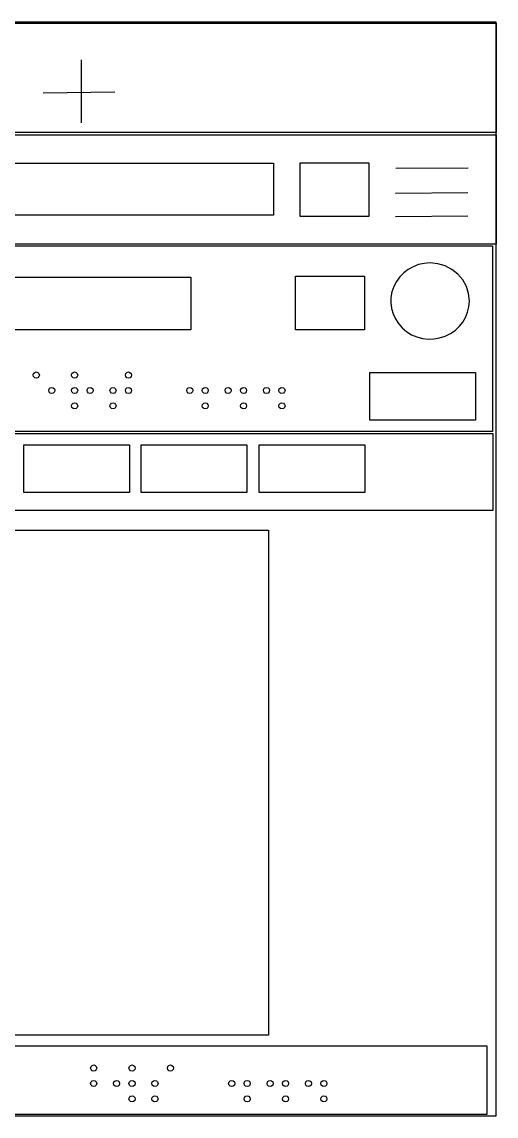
# Model space of a CAD drawing. Extents: x 16 to 241, y 14 to 239.
# Drawn here: x 143.3 to 240.7, y 14.1 to 239.1 of the extents above; entities that cross this region are included whole.
import ezdxf

# ---------------------------------------------------------------- set-up
doc = ezdxf.new("R2010")
doc.units = 0

msp = doc.modelspace()

# ---------------------------------------------------------------- linework, layer by layer
at = {"layer": 'Layer 1'}
for p, q in [((15.622904, 239.051199), (240.622904, 239.051199)), ((15.938021, 238.796502), (240.662131, 238.796502)), ((240.622904, 239.051199), (240.622904, 14.051199)), ((240.662131, 238.796502), (240.662131, 216.316411)), ((155.47815, 218.291739), (155.47815, 231.268656)), ((147.64303, 224.452398), (162.33388, 224.697246)), ((240.662131, 216.316411), (15.938021, 216.316411)), ((16.315874, 215.803894), (240.651204, 215.803894)), ((240.651204, 215.803894), (240.651204, 193.32303)), ((62.133102, 210.011616), (194.909742, 210.011616)), ((194.909742, 210.011616), (194.909742, 199.301016)), ((200.39163, 210.077591), (214.522338, 210.077591)), ((200.39163, 199.063286), (200.39163, 210.077591)), ((214.522338, 210.077591), (214.522338, 199.063286)), ((220.05244, 208.985337), (234.94191, 209.071907)), ((219.99188, 203.855555), (234.88135, 203.942125)), ((194.909742, 199.301016), (62.133102, 199.301016)), ((214.522338, 199.063286), (200.39163, 199.063286)), ((219.98212, 199.053988), (234.87159, 199.140558)), ((240.651204, 193.32303), (16.315874, 193.32303)), ((16.42671, 193.01104), (239.9286, 193.01104)), ((239.9286, 193.01104), (239.9286, 154.858692)), ((224.729559, 189.129808), (223.631707, 188.715917)), ((225.889707, 189.385783), (224.729559, 189.129808)), ((227.09607, 189.473423), (225.889707, 189.385783)), ((228.677937, 189.321662), (227.09607, 189.473423)), ((227.09607, 189.473423), (227.09607, 189.473423)), ((230.184592, 188.877716), (228.677937, 189.321662)), ((199.47838, 186.757164), (213.609088, 186.757164)), ((199.47838, 175.742859), (199.47838, 186.757164)), ((213.609088, 186.757164), (213.609088, 175.742859)), ((221.687213, 187.456065), (220.872735, 186.630942)), ((222.612231, 188.15453), (221.687213, 187.456065)), ((223.631707, 188.715917), (222.612231, 188.15453)), ((231.573697, 188.158589), (230.184592, 188.877716)), ((232.802914, 187.181285), (231.573697, 188.158589)), ((233.810795, 185.989359), (232.802914, 187.181285)), ((79.59346, 186.590942), (177.980431, 186.590942)), ((177.980431, 186.590942), (177.980431, 175.746515)), ((219.639718, 184.642397), (219.261566, 183.528138)), ((220.184876, 185.68958), (219.639718, 184.642397)), ((220.872735, 186.630942), (220.184876, 185.68958)), ((234.552422, 184.642397), (233.810795, 185.989359)), ((235.010258, 183.181452), (234.552422, 184.642397)), ((219.061486, 182.390861), (219.035704, 181.24896)), ((219.261566, 183.528138), (219.061486, 182.390861)), ((235.166767, 181.647575), (235.010258, 183.181452)), ((219.035704, 181.24896), (219.180449, 180.120828)), ((219.180449, 180.120828), (219.491947, 179.024859)), ((234.812401, 179.352859), (235.076384, 180.477811)), ((235.076384, 180.477811), (235.166767, 181.647575)), ((219.491947, 179.024859), (219.966424, 177.979446)), ((219.966424, 177.979446), (220.600108, 177.002984)), ((233.806609, 177.299767), (234.385561, 178.288314)), ((234.385561, 178.288314), (234.812401, 179.352859)), ((177.980431, 175.746515), (79.59346, 175.746515)), ((213.609088, 175.742859), (199.47838, 175.742859)), ((220.600108, 177.002984), (221.389226, 176.113865)), ((221.389226, 176.113865), (222.306163, 175.348688)), ((231.264538, 174.946053), (232.235353, 175.613043)), ((232.235353, 175.613043), (233.086292, 176.402812)), ((233.086292, 176.402812), (233.806609, 177.299767)), ((222.306163, 175.348688), (223.313176, 174.734229)), ((223.313176, 174.734229), (224.391297, 174.274146)), ((224.391297, 174.274146), (225.521555, 173.972098)), ((225.521555, 173.972098), (226.684983, 173.831745)), ((226.684983, 173.831745), (227.862611, 173.856744)), ((227.862611, 173.856744), (229.03547, 174.050754)), ((229.03547, 174.050754), (230.184592, 174.417434)), ((230.184592, 174.417434), (231.264538, 174.946053)), ((145.57451, 166.435559), (145.65661, 166.753059)), ((145.57451, 166.435559), (145.65661, 166.753059)), ((145.65661, 166.753059), (145.892, 166.982973)), ((145.65661, 166.753059), (145.892, 166.982973)), ((145.892, 166.982973), (146.20403, 167.065083)), ((145.892, 166.982973), (146.20403, 167.065083)), ((146.20403, 167.065083), (146.51058, 166.982973)), ((146.20403, 167.065083), (146.20403, 167.065083)), ((146.20403, 167.065083), (146.51058, 166.982973)), ((146.20403, 167.065083), (146.20403, 167.065083)), ((146.51058, 166.982973), (146.74597, 166.753059)), ((146.51058, 166.982973), (146.74597, 166.753059)), ((146.74597, 166.753059), (146.83357, 166.435559)), ((146.74597, 166.753059), (146.83357, 166.435559)), ((153.45726, 166.435559), (153.53936, 166.753059)), ((153.45726, 166.435559), (153.53936, 166.753059)), ((153.53936, 166.753059), (153.77475, 166.982973)), ((153.53936, 166.753059), (153.77475, 166.982973)), ((153.77475, 166.982973), (154.08678, 167.065083)), ((153.77475, 166.982973), (154.08678, 167.065083)), ((154.08678, 167.065083), (154.39333, 166.982973)), ((154.08678, 167.065083), (154.08678, 167.065083)), ((154.08678, 167.065083), (154.39333, 166.982973)), ((154.08678, 167.065083), (154.08678, 167.065083)), ((154.39333, 166.982973), (154.62872, 166.753059)), ((154.39333, 166.982973), (154.62872, 166.753059)), ((154.62872, 166.753059), (154.71632, 166.435559)), ((154.62872, 166.753059), (154.71632, 166.435559)), ((164.51502, 166.435559), (164.59712, 166.753059)), ((164.51502, 166.435559), (164.59712, 166.753059)), ((164.59712, 166.753059), (164.8325, 166.982973)), ((164.59712, 166.753059), (164.8325, 166.982973)), ((164.8325, 166.982973), (165.14453, 167.065083)), ((164.8325, 166.982973), (165.14453, 167.065083)), ((165.14453, 167.065083), (165.45108, 166.982973)), ((165.14453, 167.065083), (165.14453, 167.065083)), ((165.14453, 167.065083), (165.45108, 166.982973)), ((165.14453, 167.065083), (165.14453, 167.065083)), ((165.45108, 166.982973), (165.68647, 166.753059)), ((165.45108, 166.982973), (165.68647, 166.753059)), ((165.68647, 166.753059), (165.77407, 166.435559)), ((165.68647, 166.753059), (165.77407, 166.435559)), ((214.71988, 166.966545), (236.428338, 166.966545)), ((214.71988, 157.159296), (214.71988, 166.966545)), ((236.428338, 166.966545), (236.428338, 157.159296)), ((145.65661, 166.123533), (145.57451, 166.435559)), ((145.65661, 166.123533), (145.57451, 166.435559)), ((145.892, 165.888145), (145.65661, 166.123533)), ((145.892, 165.888145), (145.65661, 166.123533)), ((146.20403, 165.806035), (145.892, 165.888145)), ((146.20403, 165.806035), (145.892, 165.888145)), ((146.51605, 165.888145), (146.20403, 165.806035)), ((146.51605, 165.888145), (146.20403, 165.806035)), ((146.74597, 166.123533), (146.51605, 165.888145)), ((146.74597, 166.123533), (146.51605, 165.888145)), ((146.83357, 166.435559), (146.74597, 166.123533)), ((146.83357, 166.435559), (146.74597, 166.123533)), ((153.53936, 166.123533), (153.45726, 166.435559)), ((153.53936, 166.123533), (153.45726, 166.435559)), ((153.77475, 165.888145), (153.53936, 166.123533)), ((153.77475, 165.888145), (153.53936, 166.123533)), ((154.08678, 165.806035), (153.77475, 165.888145)), ((154.08678, 165.806035), (153.77475, 165.888145)), ((154.3988, 165.888145), (154.08678, 165.806035)), ((154.3988, 165.888145), (154.08678, 165.806035)), ((154.62872, 166.123533), (154.3988, 165.888145)), ((154.62872, 166.123533), (154.3988, 165.888145)), ((154.71632, 166.435559), (154.62872, 166.123533)), ((154.71632, 166.435559), (154.62872, 166.123533)), ((164.59712, 166.123533), (164.51502, 166.435559)), ((164.59712, 166.123533), (164.51502, 166.435559)), ((164.8325, 165.888145), (164.59712, 166.123533)), ((164.8325, 165.888145), (164.59712, 166.123533)), ((165.14453, 165.806035), (164.8325, 165.888145)), ((165.14453, 165.806035), (164.8325, 165.888145)), ((165.45656, 165.888145), (165.14453, 165.806035)), ((165.45656, 165.888145), (165.14453, 165.806035)), ((165.68647, 166.123533), (165.45656, 165.888145)), ((165.68647, 166.123533), (165.45656, 165.888145)), ((165.77407, 166.435559), (165.68647, 166.123533)), ((165.77407, 166.435559), (165.68647, 166.123533)), ((148.74951, 163.260559), (148.83161, 163.578059)), ((148.74951, 163.260559), (148.83161, 163.578059)), ((148.83161, 162.948533), (148.74951, 163.260559)), ((148.83161, 162.948533), (148.74951, 163.260559)), ((148.83161, 163.578059), (149.067, 163.807973)), ((148.83161, 163.578059), (149.067, 163.807973)), ((149.067, 162.713146), (148.83161, 162.948533)), ((149.067, 162.713146), (148.83161, 162.948533)), ((149.067, 163.807973), (149.37903, 163.890083)), ((149.067, 163.807973), (149.37903, 163.890083)), ((149.37903, 162.631036), (149.067, 162.713146)), ((149.37903, 162.631036), (149.067, 162.713146)), ((149.37903, 163.890083), (149.68558, 163.807973)), ((149.37903, 163.890083), (149.37903, 163.890083)), ((149.37903, 163.890083), (149.68558, 163.807973)), ((149.37903, 163.890083), (149.37903, 163.890083)), ((149.69105, 162.713146), (149.37903, 162.631036)), ((149.69105, 162.713146), (149.37903, 162.631036)), ((149.68558, 163.807973), (149.92097, 163.578059)), ((149.68558, 163.807973), (149.92097, 163.578059)), ((149.92097, 162.948533), (149.69105, 162.713146)), ((149.92097, 162.948533), (149.69105, 162.713146)), ((149.92097, 163.578059), (150.00857, 163.260559)), ((149.92097, 163.578059), (150.00857, 163.260559)), ((150.00857, 163.260559), (149.92097, 162.948533)), ((150.00857, 163.260559), (149.92097, 162.948533)), ((153.45726, 163.260559), (153.53936, 163.578059)), ((153.45726, 163.260559), (153.53936, 163.578059)), ((153.53936, 162.948533), (153.45726, 163.260559)), ((153.53936, 162.948533), (153.45726, 163.260559)), ((153.53936, 163.578059), (153.77475, 163.807973)), ((153.53936, 163.578059), (153.77475, 163.807973)), ((153.77475, 162.713146), (153.53936, 162.948533)), ((153.77475, 162.713146), (153.53936, 162.948533)), ((153.77475, 163.807973), (154.08678, 163.890083)), ((153.77475, 163.807973), (154.08678, 163.890083)), ((154.08678, 162.631036), (153.77475, 162.713146)), ((154.08678, 162.631036), (153.77475, 162.713146)), ((154.08678, 163.890083), (154.39333, 163.807973)), ((154.08678, 163.890083), (154.08678, 163.890083)), ((154.08678, 163.890083), (154.39333, 163.807973)), ((154.08678, 163.890083), (154.08678, 163.890083)), ((154.3988, 162.713146), (154.08678, 162.631036)), ((154.3988, 162.713146), (154.08678, 162.631036)), ((154.39333, 163.807973), (154.62872, 163.578059)), ((154.39333, 163.807973), (154.62872, 163.578059)), ((154.62872, 162.948533), (154.3988, 162.713146)), ((154.62872, 162.948533), (154.3988, 162.713146)), ((154.62872, 163.578059), (154.71632, 163.260559)), ((154.62872, 163.578059), (154.71632, 163.260559)), ((154.71632, 163.260559), (154.62872, 162.948533)), ((154.71632, 163.260559), (154.62872, 162.948533)), ((156.63226, 163.260559), (156.71436, 163.578059)), ((156.63226, 163.260559), (156.71436, 163.578059)), ((156.71436, 162.948533), (156.63226, 163.260559)), ((156.71436, 162.948533), (156.63226, 163.260559)), ((156.71436, 163.578059), (156.94975, 163.807973)), ((156.71436, 163.578059), (156.94975, 163.807973)), ((156.94975, 162.713146), (156.71436, 162.948533)), ((156.94975, 162.713146), (156.71436, 162.948533)), ((156.94975, 163.807973), (157.26178, 163.890083)), ((156.94975, 163.807973), (157.26178, 163.890083)), ((157.26178, 162.631036), (156.94975, 162.713146)), ((157.26178, 162.631036), (156.94975, 162.713146)), ((157.26178, 163.890083), (157.56833, 163.807973)), ((157.26178, 163.890083), (157.26178, 163.890083)), ((157.26178, 163.890083), (157.56833, 163.807973)), ((157.26178, 163.890083), (157.26178, 163.890083)), ((157.5738, 162.713146), (157.26178, 162.631036)), ((157.5738, 162.713146), (157.26178, 162.631036)), ((157.56833, 163.807973), (157.80372, 163.578059)), ((157.56833, 163.807973), (157.80372, 163.578059)), ((157.80372, 162.948533), (157.5738, 162.713146)), ((157.80372, 162.948533), (157.5738, 162.713146)), ((157.80372, 163.578059), (157.89132, 163.260559)), ((157.80372, 163.578059), (157.89132, 163.260559)), ((157.89132, 163.260559), (157.80372, 162.948533)), ((157.89132, 163.260559), (157.80372, 162.948533)), ((161.34002, 163.260559), (161.42212, 163.578059)), ((161.34002, 163.260559), (161.42212, 163.578059)), ((161.42212, 162.948533), (161.34002, 163.260559)), ((161.42212, 162.948533), (161.34002, 163.260559)), ((161.42212, 163.578059), (161.6575, 163.807973)), ((161.42212, 163.578059), (161.6575, 163.807973)), ((161.6575, 162.713146), (161.42212, 162.948533)), ((161.6575, 162.713146), (161.42212, 162.948533)), ((161.6575, 163.807973), (161.96953, 163.890083)), ((161.6575, 163.807973), (161.96953, 163.890083)), ((161.96953, 162.631036), (161.6575, 162.713146)), ((161.96953, 162.631036), (161.6575, 162.713146)), ((161.96953, 163.890083), (162.27608, 163.807973)), ((161.96953, 163.890083), (161.96953, 163.890083)), ((161.96953, 163.890083), (162.27608, 163.807973)), ((161.96953, 163.890083), (161.96953, 163.890083)), ((162.28156, 162.713146), (161.96953, 162.631036)), ((162.28156, 162.713146), (161.96953, 162.631036)), ((162.27608, 163.807973), (162.51147, 163.578059)), ((162.27608, 163.807973), (162.51147, 163.578059)), ((162.51147, 162.948533), (162.28156, 162.713146)), ((162.51147, 162.948533), (162.28156, 162.713146)), ((162.51147, 163.578059), (162.59907, 163.260559)), ((162.51147, 163.578059), (162.59907, 163.260559)), ((162.59907, 163.260559), (162.51147, 162.948533)), ((162.59907, 163.260559), (162.51147, 162.948533)), ((164.51502, 163.260559), (164.59712, 163.578059)), ((164.51502, 163.260559), (164.59712, 163.578059)), ((164.59712, 162.948533), (164.51502, 163.260559)), ((164.59712, 162.948533), (164.51502, 163.260559)), ((164.59712, 163.578059), (164.8325, 163.807973)), ((164.59712, 163.578059), (164.8325, 163.807973)), ((164.8325, 162.713146), (164.59712, 162.948533)), ((164.8325, 162.713146), (164.59712, 162.948533)), ((164.8325, 163.807973), (165.14453, 163.890083)), ((164.8325, 163.807973), (165.14453, 163.890083)), ((165.14453, 162.631036), (164.8325, 162.713146)), ((165.14453, 162.631036), (164.8325, 162.713146)), ((165.14453, 163.890083), (165.45108, 163.807973)), ((165.14453, 163.890083), (165.14453, 163.890083)), ((165.14453, 163.890083), (165.45108, 163.807973)), ((165.14453, 163.890083), (165.14453, 163.890083)), ((165.45656, 162.713146), (165.14453, 162.631036)), ((165.45656, 162.713146), (165.14453, 162.631036)), ((165.45108, 163.807973), (165.68647, 163.578059)), ((165.45108, 163.807973), (165.68647, 163.578059)), ((165.68647, 162.948533), (165.45656, 162.713146)), ((165.68647, 162.948533), (165.45656, 162.713146)), ((165.68647, 163.578059), (165.77407, 163.260559)), ((165.68647, 163.578059), (165.77407, 163.260559)), ((165.77407, 163.260559), (165.68647, 162.948533)), ((165.77407, 163.260559), (165.68647, 162.948533)), ((177.10553, 163.260559), (177.18763, 163.578059)), ((177.10553, 163.260559), (177.18763, 163.578059)), ((177.18763, 162.948533), (177.10553, 163.260559)), ((177.18763, 162.948533), (177.10553, 163.260559)), ((177.18763, 163.578059), (177.42302, 163.807973)), ((177.18763, 163.578059), (177.42302, 163.807973)), ((177.42302, 162.713146), (177.18763, 162.948533)), ((177.42302, 162.713146), (177.18763, 162.948533)), ((177.42302, 163.807973), (177.73505, 163.890083)), ((177.42302, 163.807973), (177.73505, 163.890083)), ((177.73505, 162.631036), (177.42302, 162.713146)), ((177.73505, 162.631036), (177.42302, 162.713146)), ((177.73505, 163.890083), (178.0416, 163.807973)), ((177.73505, 163.890083), (177.73505, 163.890083)), ((177.73505, 163.890083), (178.0416, 163.807973)), ((177.73505, 163.890083), (177.73505, 163.890083)), ((178.04707, 162.713146), (177.73505, 162.631036)), ((178.04707, 162.713146), (177.73505, 162.631036)), ((178.0416, 163.807973), (178.27699, 163.578059)), ((178.0416, 163.807973), (178.27699, 163.578059)), ((178.27699, 162.948533), (178.04707, 162.713146)), ((178.27699, 162.948533), (178.04707, 162.713146)), ((178.27699, 163.578059), (178.36459, 163.260559)), ((178.27699, 163.578059), (178.36459, 163.260559)), ((178.36459, 163.260559), (178.27699, 162.948533)), ((178.36459, 163.260559), (178.27699, 162.948533)), ((180.28053, 163.260559), (180.36263, 163.578059)), ((180.28053, 163.260559), (180.36263, 163.578059)), ((180.36263, 162.948533), (180.28053, 163.260559)), ((180.36263, 162.948533), (180.28053, 163.260559)), ((180.36263, 163.578059), (180.59802, 163.807973)), ((180.36263, 163.578059), (180.59802, 163.807973)), ((180.59802, 162.713146), (180.36263, 162.948533)), ((180.59802, 162.713146), (180.36263, 162.948533)), ((180.59802, 163.807973), (180.91005, 163.890083)), ((180.59802, 163.807973), (180.91005, 163.890083)), ((180.91005, 162.631036), (180.59802, 162.713146)), ((180.91005, 162.631036), (180.59802, 162.713146)), ((180.91005, 163.890083), (181.2166, 163.807973)), ((180.91005, 163.890083), (180.91005, 163.890083)), ((180.91005, 163.890083), (181.2166, 163.807973)), ((180.91005, 163.890083), (180.91005, 163.890083)), ((181.22207, 162.713146), (180.91005, 162.631036)), ((181.22207, 162.713146), (180.91005, 162.631036)), ((181.2166, 163.807973), (181.45199, 163.578059)), ((181.2166, 163.807973), (181.45199, 163.578059)), ((181.45199, 162.948533), (181.22207, 162.713146)), ((181.45199, 162.948533), (181.22207, 162.713146)), ((181.45199, 163.578059), (181.53959, 163.260559)), ((181.45199, 163.578059), (181.53959, 163.260559)), ((181.53959, 163.260559), (181.45199, 162.948533)), ((181.53959, 163.260559), (181.45199, 162.948533)), ((184.98829, 163.260559), (185.07039, 163.578059)), ((184.98829, 163.260559), (185.07039, 163.578059)), ((185.07039, 162.948533), (184.98829, 163.260559)), ((185.07039, 162.948533), (184.98829, 163.260559)), ((185.07039, 163.578059), (185.30577, 163.807973)), ((185.07039, 163.578059), (185.30577, 163.807973)), ((185.30577, 162.713146), (185.07039, 162.948533)), ((185.30577, 162.713146), (185.07039, 162.948533)), ((185.30577, 163.807973), (185.6178, 163.890083)), ((185.30577, 163.807973), (185.6178, 163.890083)), ((185.6178, 162.631036), (185.30577, 162.713146)), ((185.6178, 162.631036), (185.30577, 162.713146)), ((185.6178, 163.890083), (185.92435, 163.807973)), ((185.6178, 163.890083), (185.6178, 163.890083)), ((185.6178, 163.890083), (185.92435, 163.807973)), ((185.6178, 163.890083), (185.6178, 163.890083)), ((185.92983, 162.713146), (185.6178, 162.631036)), ((185.92983, 162.713146), (185.6178, 162.631036)), ((185.92435, 163.807973), (186.15974, 163.578059)), ((185.92435, 163.807973), (186.15974, 163.578059)), ((186.15974, 162.948533), (185.92983, 162.713146)), ((186.15974, 162.948533), (185.92983, 162.713146)), ((186.15974, 163.578059), (186.24734, 163.260559)), ((186.15974, 163.578059), (186.24734, 163.260559)), ((186.24734, 163.260559), (186.15974, 162.948533)), ((186.24734, 163.260559), (186.15974, 162.948533)), ((188.16329, 163.260559), (188.24539, 163.578059)), ((188.16329, 163.260559), (188.24539, 163.578059)), ((188.24539, 162.948533), (188.16329, 163.260559)), ((188.24539, 162.948533), (188.16329, 163.260559)), ((188.24539, 163.578059), (188.48077, 163.807973)), ((188.24539, 163.578059), (188.48077, 163.807973)), ((188.48077, 162.713146), (188.24539, 162.948533)), ((188.48077, 162.713146), (188.24539, 162.948533)), ((188.48077, 163.807973), (188.7928, 163.890083)), ((188.48077, 163.807973), (188.7928, 163.890083)), ((188.7928, 162.631036), (188.48077, 162.713146)), ((188.7928, 162.631036), (188.48077, 162.713146)), ((188.7928, 163.890083), (189.09935, 163.807973)), ((188.7928, 163.890083), (188.7928, 163.890083)), ((188.7928, 163.890083), (189.09935, 163.807973)), ((188.7928, 163.890083), (188.7928, 163.890083)), ((189.10483, 162.713146), (188.7928, 162.631036)), ((189.10483, 162.713146), (188.7928, 162.631036)), ((189.09935, 163.807973), (189.33474, 163.578059)), ((189.09935, 163.807973), (189.33474, 163.578059)), ((189.33474, 162.948533), (189.10483, 162.713146)), ((189.33474, 162.948533), (189.10483, 162.713146)), ((189.33474, 163.578059), (189.42234, 163.260559)), ((189.33474, 163.578059), (189.42234, 163.260559)), ((189.42234, 163.260559), (189.33474, 162.948533)), ((189.42234, 163.260559), (189.33474, 162.948533)), ((192.87105, 163.260559), (192.95315, 163.578059)), ((192.87105, 163.260559), (192.95315, 163.578059)), ((192.95315, 162.948533), (192.87105, 163.260559)), ((192.95315, 162.948533), (192.87105, 163.260559)), ((192.95315, 163.578059), (193.18854, 163.807973)), ((192.95315, 163.578059), (193.18854, 163.807973)), ((193.18854, 162.713146), (192.95315, 162.948533)), ((193.18854, 162.713146), (192.95315, 162.948533)), ((193.18854, 163.807973), (193.50057, 163.890083)), ((193.18854, 163.807973), (193.50057, 163.890083)), ((193.50057, 162.631036), (193.18854, 162.713146)), ((193.50057, 162.631036), (193.18854, 162.713146)), ((193.50057, 163.890083), (193.80712, 163.807973)), ((193.50057, 163.890083), (193.50057, 163.890083)), ((193.50057, 163.890083), (193.80712, 163.807973)), ((193.50057, 163.890083), (193.50057, 163.890083)), ((193.81259, 162.713146), (193.50057, 162.631036)), ((193.81259, 162.713146), (193.50057, 162.631036)), ((193.80712, 163.807973), (194.04251, 163.578059)), ((193.80712, 163.807973), (194.04251, 163.578059)), ((194.04251, 162.948533), (193.81259, 162.713146)), ((194.04251, 162.948533), (193.81259, 162.713146)), ((194.04251, 163.578059), (194.13011, 163.260559)), ((194.04251, 163.578059), (194.13011, 163.260559)), ((194.13011, 163.260559), (194.04251, 162.948533)), ((194.13011, 163.260559), (194.04251, 162.948533)), ((196.04605, 163.260559), (196.12815, 163.578059)), ((196.04605, 163.260559), (196.12815, 163.578059)), ((196.12815, 162.948533), (196.04605, 163.260559)), ((196.12815, 162.948533), (196.04605, 163.260559)), ((196.12815, 163.578059), (196.36354, 163.807973)), ((196.12815, 163.578059), (196.36354, 163.807973)), ((196.36354, 162.713146), (196.12815, 162.948533)), ((196.36354, 162.713146), (196.12815, 162.948533)), ((196.36354, 163.807973), (196.67557, 163.890083)), ((196.36354, 163.807973), (196.67557, 163.890083)), ((196.67557, 162.631036), (196.36354, 162.713146)), ((196.67557, 162.631036), (196.36354, 162.713146)), ((196.67557, 163.890083), (196.98212, 163.807973)), ((196.67557, 163.890083), (196.67557, 163.890083)), ((196.67557, 163.890083), (196.98212, 163.807973)), ((196.67557, 163.890083), (196.67557, 163.890083)), ((196.98759, 162.713146), (196.67557, 162.631036)), ((196.98759, 162.713146), (196.67557, 162.631036)), ((196.98212, 163.807973), (197.21751, 163.578059)), ((196.98212, 163.807973), (197.21751, 163.578059)), ((197.21751, 162.948533), (196.98759, 162.713146)), ((197.21751, 162.948533), (196.98759, 162.713146)), ((197.21751, 163.578059), (197.30511, 163.260559)), ((197.21751, 163.578059), (197.30511, 163.260559)), ((197.30511, 163.260559), (197.21751, 162.948533)), ((197.30511, 163.260559), (197.21751, 162.948533)), ((153.45726, 160.085559), (153.53936, 160.403059)), ((153.45726, 160.085559), (153.53936, 160.403059)), ((153.53936, 159.773534), (153.45726, 160.085559)), ((153.53936, 159.773534), (153.45726, 160.085559)), ((153.53936, 160.403059), (153.77475, 160.632973)), ((153.53936, 160.403059), (153.77475, 160.632973)), ((153.77475, 159.538146), (153.53936, 159.773534)), ((153.77475, 159.538146), (153.53936, 159.773534)), ((153.77475, 160.632973), (154.08678, 160.715083)), ((153.77475, 160.632973), (154.08678, 160.715083)), ((154.08678, 160.715083), (154.39333, 160.632973)), ((154.08678, 160.715083), (154.08678, 160.715083)), ((154.08678, 160.715083), (154.39333, 160.632973)), ((154.08678, 160.715083), (154.08678, 160.715083)), ((154.39333, 160.632973), (154.62872, 160.403059)), ((154.39333, 160.632973), (154.62872, 160.403059)), ((154.62872, 159.773534), (154.3988, 159.538146)), ((154.62872, 159.773534), (154.3988, 159.538146)), ((154.62872, 160.403059), (154.71632, 160.085559)), ((154.62872, 160.403059), (154.71632, 160.085559)), ((154.71632, 160.085559), (154.62872, 159.773534)), ((154.71632, 160.085559), (154.62872, 159.773534)), ((161.34002, 160.085559), (161.42212, 160.403059)), ((161.34002, 160.085559), (161.42212, 160.403059)), ((161.42212, 159.773534), (161.34002, 160.085559)), ((161.42212, 159.773534), (161.34002, 160.085559)), ((161.42212, 160.403059), (161.6575, 160.632973)), ((161.42212, 160.403059), (161.6575, 160.632973)), ((161.6575, 159.538146), (161.42212, 159.773534)), ((161.6575, 159.538146), (161.42212, 159.773534)), ((161.6575, 160.632973), (161.96953, 160.715083)), ((161.6575, 160.632973), (161.96953, 160.715083)), ((161.96953, 160.715083), (162.27608, 160.632973)), ((161.96953, 160.715083), (161.96953, 160.715083)), ((161.96953, 160.715083), (162.27608, 160.632973)), ((161.96953, 160.715083), (161.96953, 160.715083)), ((162.27608, 160.632973), (162.51147, 160.403059)), ((162.27608, 160.632973), (162.51147, 160.403059)), ((162.51147, 159.773534), (162.28156, 159.538146)), ((162.51147, 159.773534), (162.28156, 159.538146)), ((162.51147, 160.403059), (162.59907, 160.085559)), ((162.51147, 160.403059), (162.59907, 160.085559)), ((162.59907, 160.085559), (162.51147, 159.773534)), ((162.59907, 160.085559), (162.51147, 159.773534)), ((180.28053, 160.085559), (180.36263, 160.403059)), ((180.28053, 160.085559), (180.36263, 160.403059)), ((180.36263, 159.773534), (180.28053, 160.085559)), ((180.36263, 159.773534), (180.28053, 160.085559)), ((180.36263, 160.403059), (180.59802, 160.632973)), ((180.36263, 160.403059), (180.59802, 160.632973)), ((180.59802, 159.538146), (180.36263, 159.773534)), ((180.59802, 159.538146), (180.36263, 159.773534)), ((180.59802, 160.632973), (180.91005, 160.715083)), ((180.59802, 160.632973), (180.91005, 160.715083)), ((180.91005, 160.715083), (181.2166, 160.632973)), ((180.91005, 160.715083), (180.91005, 160.715083)), ((180.91005, 160.715083), (181.2166, 160.632973)), ((180.91005, 160.715083), (180.91005, 160.715083)), ((181.2166, 160.632973), (181.45199, 160.403059)), ((181.2166, 160.632973), (181.45199, 160.403059)), ((181.45199, 159.773534), (181.22207, 159.538146)), ((181.45199, 159.773534), (181.22207, 159.538146)), ((181.45199, 160.403059), (181.53959, 160.085559)), ((181.45199, 160.403059), (181.53959, 160.085559)), ((181.53959, 160.085559), (181.45199, 159.773534)), ((181.53959, 160.085559), (181.45199, 159.773534)), ((188.16329, 160.085559), (188.24539, 160.403059)), ((188.16329, 160.085559), (188.24539, 160.403059)), ((188.24539, 159.773534), (188.16329, 160.085559)), ((188.24539, 159.773534), (188.16329, 160.085559)), ((188.24539, 160.403059), (188.48077, 160.632973)), ((188.24539, 160.403059), (188.48077, 160.632973)), ((188.48077, 159.538146), (188.24539, 159.773534)), ((188.48077, 159.538146), (188.24539, 159.773534)), ((188.48077, 160.632973), (188.7928, 160.715083)), ((188.48077, 160.632973), (188.7928, 160.715083)), ((188.7928, 160.715083), (189.09935, 160.632973)), ((188.7928, 160.715083), (188.7928, 160.715083)), ((188.7928, 160.715083), (189.09935, 160.632973)), ((188.7928, 160.715083), (188.7928, 160.715083)), ((189.09935, 160.632973), (189.33474, 160.403059)), ((189.09935, 160.632973), (189.33474, 160.403059)), ((189.33474, 159.773534), (189.10483, 159.538146)), ((189.33474, 159.773534), (189.10483, 159.538146)), ((189.33474, 160.403059), (189.42234, 160.085559)), ((189.33474, 160.403059), (189.42234, 160.085559)), ((189.42234, 160.085559), (189.33474, 159.773534)), ((189.42234, 160.085559), (189.33474, 159.773534)), ((196.04605, 160.085559), (196.12815, 160.403059)), ((196.04605, 160.085559), (196.12815, 160.403059)), ((196.12815, 159.773534), (196.04605, 160.085559)), ((196.12815, 159.773534), (196.04605, 160.085559)), ((196.12815, 160.403059), (196.36354, 160.632973)), ((196.12815, 160.403059), (196.36354, 160.632973)), ((196.36354, 159.538146), (196.12815, 159.773534)), ((196.36354, 159.538146), (196.12815, 159.773534)), ((196.36354, 160.632973), (196.67557, 160.715083)), ((196.36354, 160.632973), (196.67557, 160.715083)), ((196.67557, 160.715083), (196.98212, 160.632973)), ((196.67557, 160.715083), (196.67557, 160.715083)), ((196.67557, 160.715083), (196.98212, 160.632973)), ((196.67557, 160.715083), (196.67557, 160.715083)), ((196.98212, 160.632973), (197.21751, 160.403059)), ((196.98212, 160.632973), (197.21751, 160.403059)), ((197.21751, 159.773534), (196.98759, 159.538146)), ((197.21751, 159.773534), (196.98759, 159.538146)), ((197.21751, 160.403059), (197.30511, 160.085559)), ((197.21751, 160.403059), (197.30511, 160.085559)), ((197.30511, 160.085559), (197.21751, 159.773534)), ((197.30511, 160.085559), (197.21751, 159.773534)), ((154.08678, 159.456036), (153.77475, 159.538146)), ((154.08678, 159.456036), (153.77475, 159.538146)), ((154.3988, 159.538146), (154.08678, 159.456036)), ((154.3988, 159.538146), (154.08678, 159.456036)), ((161.96953, 159.456036), (161.6575, 159.538146)), ((161.96953, 159.456036), (161.6575, 159.538146)), ((162.28156, 159.538146), (161.96953, 159.456036)), ((162.28156, 159.538146), (161.96953, 159.456036)), ((180.91005, 159.456036), (180.59802, 159.538146)), ((180.91005, 159.456036), (180.59802, 159.538146)), ((181.22207, 159.538146), (180.91005, 159.456036)), ((181.22207, 159.538146), (180.91005, 159.456036)), ((188.7928, 159.456036), (188.48077, 159.538146)), ((188.7928, 159.456036), (188.48077, 159.538146)), ((189.10483, 159.538146), (188.7928, 159.456036)), ((189.10483, 159.538146), (188.7928, 159.456036)), ((196.67557, 159.456036), (196.36354, 159.538146)), ((196.67557, 159.456036), (196.36354, 159.538146)), ((196.98759, 159.538146), (196.67557, 159.456036)), ((196.98759, 159.538146), (196.67557, 159.456036)), ((236.428338, 157.159296), (214.71988, 157.159296)), ((16.075806, 154.382278), (239.974306, 154.382278)), ((239.9286, 154.858692), (16.42671, 154.858692)), ((239.974306, 154.382278), (239.974306, 138.601583)), ((143.6414, 152.06839), (165.349858, 152.06839)), ((143.6414, 142.261141), (143.6414, 152.06839)), ((165.349858, 152.06839), (165.349858, 142.261141)), ((167.74687, 152.06839), (189.455328, 152.06839)), ((167.74687, 142.261141), (167.74687, 152.06839)), ((189.455328, 152.06839), (189.455328, 142.261141)), ((191.96149, 152.06839), (213.669948, 152.06839)), ((191.96149, 142.261141), (191.96149, 152.06839)), ((213.669948, 152.06839), (213.669948, 142.261141)), ((165.349858, 142.261141), (143.6414, 142.261141)), ((189.455328, 142.261141), (167.74687, 142.261141)), ((213.669948, 142.261141), (191.96149, 142.261141)), ((239.974306, 138.601583), (16.075806, 138.601583)), ((62.191257, 134.51443), (193.919197, 134.51443)), ((193.919197, 134.51443), (193.919197, 30.6991)), ((193.919197, 30.6991), (62.191257, 30.6991)), ((16.258093, 28.52228), (238.750573, 28.52228)), ((238.750573, 28.52228), (238.750573, 14.392459)), ((157.36681, 23.93435), (157.44891, 24.25185)), ((157.36681, 23.93435), (157.44891, 24.25185)), ((157.44891, 23.62232), (157.36681, 23.93435)), ((157.44891, 23.62232), (157.36681, 23.93435)), ((157.44891, 24.25185), (157.6843, 24.48176)), ((157.44891, 24.25185), (157.6843, 24.48176)), ((157.6843, 23.38693), (157.44891, 23.62232)), ((157.6843, 23.38693), (157.44891, 23.62232)), ((157.6843, 24.48176), (157.99632, 24.56386)), ((157.6843, 24.48176), (157.99632, 24.56386)), ((157.99632, 23.30483), (157.6843, 23.38693)), ((157.99632, 23.30483), (157.6843, 23.38693)), ((157.99632, 24.56386), (158.30287, 24.48176)), ((157.99632, 24.56386), (157.99632, 24.56386)), ((157.99632, 24.56386), (158.30287, 24.48176)), ((157.99632, 24.56386), (157.99632, 24.56386)), ((158.30835, 23.38693), (157.99632, 23.30483)), ((158.30835, 23.38693), (157.99632, 23.30483)), ((158.30287, 24.48176), (158.53826, 24.25185)), ((158.30287, 24.48176), (158.53826, 24.25185)), ((158.53826, 23.62232), (158.30835, 23.38693)), ((158.53826, 23.62232), (158.30835, 23.38693)), ((158.53826, 24.25185), (158.62586, 23.93435)), ((158.53826, 24.25185), (158.62586, 23.93435)), ((158.62586, 23.93435), (158.53826, 23.62232)), ((158.62586, 23.93435), (158.53826, 23.62232)), ((165.24956, 23.93435), (165.33166, 24.25185)), ((165.24956, 23.93435), (165.33166, 24.25185)), ((165.33166, 23.62232), (165.24956, 23.93435)), ((165.33166, 23.62232), (165.24956, 23.93435)), ((165.33166, 24.25185), (165.56705, 24.48176)), ((165.33166, 24.25185), (165.56705, 24.48176)), ((165.56705, 23.38693), (165.33166, 23.62232)), ((165.56705, 23.38693), (165.33166, 23.62232)), ((165.56705, 24.48176), (165.87907, 24.56386)), ((165.56705, 24.48176), (165.87907, 24.56386)), ((165.87907, 23.30483), (165.56705, 23.38693)), ((165.87907, 23.30483), (165.56705, 23.38693)), ((165.87907, 24.56386), (166.18562, 24.48176)), ((165.87907, 24.56386), (165.87907, 24.56386)), ((165.87907, 24.56386), (166.18562, 24.48176)), ((165.87907, 24.56386), (165.87907, 24.56386)), ((166.1911, 23.38693), (165.87907, 23.30483)), ((166.1911, 23.38693), (165.87907, 23.30483)), ((166.18562, 24.48176), (166.42101, 24.25185)), ((166.18562, 24.48176), (166.42101, 24.25185)), ((166.42101, 23.62232), (166.1911, 23.38693)), ((166.42101, 23.62232), (166.1911, 23.38693)), ((166.42101, 24.25185), (166.50861, 23.93435)), ((166.42101, 24.25185), (166.50861, 23.93435)), ((166.50861, 23.93435), (166.42101, 23.62232)), ((166.50861, 23.93435), (166.42101, 23.62232)), ((173.13233, 23.93435), (173.21443, 24.25185)), ((173.13233, 23.93435), (173.21443, 24.25185)), ((173.21443, 23.62232), (173.13233, 23.93435)), ((173.21443, 23.62232), (173.13233, 23.93435)), ((173.21443, 24.25185), (173.44981, 24.48176)), ((173.21443, 24.25185), (173.44981, 24.48176)), ((173.44981, 23.38693), (173.21443, 23.62232)), ((173.44981, 23.38693), (173.21443, 23.62232)), ((173.44981, 24.48176), (173.76184, 24.56386)), ((173.44981, 24.48176), (173.76184, 24.56386)), ((173.76184, 23.30483), (173.44981, 23.38693)), ((173.76184, 23.30483), (173.44981, 23.38693)), ((173.76184, 24.56386), (174.06839, 24.48176)), ((173.76184, 24.56386), (173.76184, 24.56386)), ((173.76184, 24.56386), (174.06839, 24.48176)), ((173.76184, 24.56386), (173.76184, 24.56386)), ((174.07387, 23.38693), (173.76184, 23.30483)), ((174.07387, 23.38693), (173.76184, 23.30483)), ((174.06839, 24.48176), (174.30378, 24.25185)), ((174.06839, 24.48176), (174.30378, 24.25185)), ((174.30378, 23.62232), (174.07387, 23.38693)), ((174.30378, 23.62232), (174.07387, 23.38693)), ((174.30378, 24.25185), (174.39138, 23.93435)), ((174.30378, 24.25185), (174.39138, 23.93435)), ((174.39138, 23.93435), (174.30378, 23.62232)), ((174.39138, 23.93435), (174.30378, 23.62232)), ((157.36681, 20.75935), (157.44891, 21.07685)), ((157.36681, 20.75935), (157.44891, 21.07685)), ((157.44891, 20.44732), (157.36681, 20.75935)), ((157.44891, 20.44732), (157.36681, 20.75935)), ((157.44891, 21.07685), (157.6843, 21.30676)), ((157.44891, 21.07685), (157.6843, 21.30676)), ((157.6843, 20.21193), (157.44891, 20.44732)), ((157.6843, 20.21193), (157.44891, 20.44732)), ((157.6843, 21.30676), (157.99632, 21.38886)), ((157.6843, 21.30676), (157.99632, 21.38886)), ((157.99632, 21.38886), (158.30287, 21.30676)), ((157.99632, 21.38886), (157.99632, 21.38886)), ((157.99632, 21.38886), (158.30287, 21.30676)), ((157.99632, 21.38886), (157.99632, 21.38886)), ((158.30287, 21.30676), (158.53826, 21.07685)), ((158.30287, 21.30676), (158.53826, 21.07685)), ((158.53826, 20.44732), (158.30835, 20.21193)), ((158.53826, 20.44732), (158.30835, 20.21193)), ((158.53826, 21.07685), (158.62586, 20.75935)), ((158.53826, 21.07685), (158.62586, 20.75935)), ((158.62586, 20.75935), (158.53826, 20.44732)), ((158.62586, 20.75935), (158.53826, 20.44732)), ((162.07456, 20.75935), (162.15666, 21.07685)), ((162.07456, 20.75935), (162.15666, 21.07685)), ((162.15666, 20.44732), (162.07456, 20.75935)), ((162.15666, 20.44732), (162.07456, 20.75935)), ((162.15666, 21.07685), (162.39205, 21.30676)), ((162.15666, 21.07685), (162.39205, 21.30676)), ((162.39205, 20.21193), (162.15666, 20.44732)), ((162.39205, 20.21193), (162.15666, 20.44732)), ((162.39205, 21.30676), (162.70407, 21.38886)), ((162.39205, 21.30676), (162.70407, 21.38886)), ((162.70407, 21.38886), (163.01062, 21.30676)), ((162.70407, 21.38886), (162.70407, 21.38886)), ((162.70407, 21.38886), (163.01062, 21.30676)), ((162.70407, 21.38886), (162.70407, 21.38886)), ((163.01062, 21.30676), (163.24601, 21.07685)), ((163.01062, 21.30676), (163.24601, 21.07685)), ((163.24601, 20.44732), (163.0161, 20.21193)), ((163.24601, 20.44732), (163.0161, 20.21193)), ((163.24601, 21.07685), (163.33361, 20.75935)), ((163.24601, 21.07685), (163.33361, 20.75935)), ((163.33361, 20.75935), (163.24601, 20.44732)), ((163.33361, 20.75935), (163.24601, 20.44732)), ((165.24956, 20.75935), (165.33166, 21.07685)), ((165.24956, 20.75935), (165.33166, 21.07685)), ((165.33166, 20.44732), (165.24956, 20.75935)), ((165.33166, 20.44732), (165.24956, 20.75935)), ((165.33166, 21.07685), (165.56705, 21.30676)), ((165.33166, 21.07685), (165.56705, 21.30676)), ((165.56705, 20.21193), (165.33166, 20.44732)), ((165.56705, 20.21193), (165.33166, 20.44732)), ((165.56705, 21.30676), (165.87907, 21.38886)), ((165.56705, 21.30676), (165.87907, 21.38886)), ((165.87907, 21.38886), (166.18562, 21.30676)), ((165.87907, 21.38886), (165.87907, 21.38886)), ((165.87907, 21.38886), (166.18562, 21.30676)), ((165.87907, 21.38886), (165.87907, 21.38886)), ((166.18562, 21.30676), (166.42101, 21.07685)), ((166.18562, 21.30676), (166.42101, 21.07685)), ((166.42101, 20.44732), (166.1911, 20.21193)), ((166.42101, 20.44732), (166.1911, 20.21193)), ((166.42101, 21.07685), (166.50861, 20.75935)), ((166.42101, 21.07685), (166.50861, 20.75935)), ((166.50861, 20.75935), (166.42101, 20.44732)), ((166.50861, 20.75935), (166.42101, 20.44732)), ((169.95733, 20.75935), (170.03943, 21.07685)), ((169.95733, 20.75935), (170.03943, 21.07685)), ((170.03943, 20.44732), (169.95733, 20.75935)), ((170.03943, 20.44732), (169.95733, 20.75935)), ((170.03943, 21.07685), (170.27481, 21.30676)), ((170.03943, 21.07685), (170.27481, 21.30676)), ((170.27481, 20.21193), (170.03943, 20.44732)), ((170.27481, 20.21193), (170.03943, 20.44732)), ((170.27481, 21.30676), (170.58684, 21.38886)), ((170.27481, 21.30676), (170.58684, 21.38886)), ((170.58684, 21.38886), (170.89339, 21.30676)), ((170.58684, 21.38886), (170.58684, 21.38886)), ((170.58684, 21.38886), (170.89339, 21.30676)), ((170.58684, 21.38886), (170.58684, 21.38886)), ((170.89339, 21.30676), (171.12878, 21.07685)), ((170.89339, 21.30676), (171.12878, 21.07685)), ((171.12878, 20.44732), (170.89887, 20.21193)), ((171.12878, 20.44732), (170.89887, 20.21193)), ((171.12878, 21.07685), (171.21638, 20.75935)), ((171.12878, 21.07685), (171.21638, 20.75935)), ((171.21638, 20.75935), (171.12878, 20.44732)), ((171.21638, 20.75935), (171.12878, 20.44732)), ((185.72283, 20.75935), (185.80493, 21.07685)), ((185.72283, 20.75935), (185.80493, 21.07685)), ((185.80493, 20.44732), (185.72283, 20.75935)), ((185.80493, 20.44732), (185.72283, 20.75935)), ((185.80493, 21.07685), (186.04032, 21.30676)), ((185.80493, 21.07685), (186.04032, 21.30676)), ((186.04032, 20.21193), (185.80493, 20.44732)), ((186.04032, 20.21193), (185.80493, 20.44732)), ((186.04032, 21.30676), (186.35234, 21.38886)), ((186.04032, 21.30676), (186.35234, 21.38886)), ((186.35234, 21.38886), (186.65889, 21.30676)), ((186.35234, 21.38886), (186.35234, 21.38886)), ((186.35234, 21.38886), (186.65889, 21.30676)), ((186.35234, 21.38886), (186.35234, 21.38886)), ((186.65889, 21.30676), (186.89428, 21.07685)), ((186.65889, 21.30676), (186.89428, 21.07685)), ((186.89428, 20.44732), (186.66437, 20.21193)), ((186.89428, 20.44732), (186.66437, 20.21193)), ((186.89428, 21.07685), (186.98188, 20.75935)), ((186.89428, 21.07685), (186.98188, 20.75935)), ((186.98188, 20.75935), (186.89428, 20.44732)), ((186.98188, 20.75935), (186.89428, 20.44732)), ((188.89783, 20.75935), (188.97993, 21.07685)), ((188.89783, 20.75935), (188.97993, 21.07685)), ((188.97993, 20.44732), (188.89783, 20.75935)), ((188.97993, 20.44732), (188.89783, 20.75935)), ((188.97993, 21.07685), (189.21532, 21.30676)), ((188.97993, 21.07685), (189.21532, 21.30676)), ((189.21532, 20.21193), (188.97993, 20.44732)), ((189.21532, 20.21193), (188.97993, 20.44732)), ((189.21532, 21.30676), (189.52734, 21.38886)), ((189.21532, 21.30676), (189.52734, 21.38886)), ((189.52734, 21.38886), (189.83389, 21.30676)), ((189.52734, 21.38886), (189.52734, 21.38886)), ((189.52734, 21.38886), (189.83389, 21.30676)), ((189.52734, 21.38886), (189.52734, 21.38886)), ((189.83389, 21.30676), (190.06928, 21.07685)), ((189.83389, 21.30676), (190.06928, 21.07685)), ((190.06928, 20.44732), (189.83937, 20.21193)), ((190.06928, 20.44732), (189.83937, 20.21193)), ((190.06928, 21.07685), (190.15688, 20.75935)), ((190.06928, 21.07685), (190.15688, 20.75935)), ((190.15688, 20.75935), (190.06928, 20.44732)), ((190.15688, 20.75935), (190.06928, 20.44732)), ((193.6056, 20.75935), (193.6877, 21.07685)), ((193.6056, 20.75935), (193.6877, 21.07685)), ((193.6877, 20.44732), (193.6056, 20.75935)), ((193.6877, 20.44732), (193.6056, 20.75935)), ((193.6877, 21.07685), (193.92308, 21.30676)), ((193.6877, 21.07685), (193.92308, 21.30676)), ((193.92308, 20.21193), (193.6877, 20.44732)), ((193.92308, 20.21193), (193.6877, 20.44732)), ((193.92308, 21.30676), (194.23511, 21.38886)), ((193.92308, 21.30676), (194.23511, 21.38886)), ((194.23511, 21.38886), (194.54166, 21.30676)), ((194.23511, 21.38886), (194.23511, 21.38886)), ((194.23511, 21.38886), (194.54166, 21.30676)), ((194.23511, 21.38886), (194.23511, 21.38886)), ((194.54166, 21.30676), (194.77705, 21.07685)), ((194.54166, 21.30676), (194.77705, 21.07685)), ((194.77705, 20.44732), (194.54714, 20.21193)), ((194.77705, 20.44732), (194.54714, 20.21193)), ((194.77705, 21.07685), (194.86465, 20.75935)), ((194.77705, 21.07685), (194.86465, 20.75935)), ((194.86465, 20.75935), (194.77705, 20.44732)), ((194.86465, 20.75935), (194.77705, 20.44732)), ((196.7806, 20.75935), (196.8627, 21.07685)), ((196.7806, 20.75935), (196.8627, 21.07685)), ((196.8627, 20.44732), (196.7806, 20.75935)), ((196.8627, 20.44732), (196.7806, 20.75935)), ((196.8627, 21.07685), (197.09808, 21.30676)), ((196.8627, 21.07685), (197.09808, 21.30676)), ((197.09808, 20.21193), (196.8627, 20.44732)), ((197.09808, 20.21193), (196.8627, 20.44732)), ((197.09808, 21.30676), (197.41011, 21.38886)), ((197.09808, 21.30676), (197.41011, 21.38886)), ((197.41011, 21.38886), (197.71666, 21.30676)), ((197.41011, 21.38886), (197.41011, 21.38886)), ((197.41011, 21.38886), (197.71666, 21.30676)), ((197.41011, 21.38886), (197.41011, 21.38886)), ((197.71666, 21.30676), (197.95205, 21.07685)), ((197.71666, 21.30676), (197.95205, 21.07685)), ((197.95205, 20.44732), (197.72214, 20.21193)), ((197.95205, 20.44732), (197.72214, 20.21193)), ((197.95205, 21.07685), (198.03965, 20.75935)), ((197.95205, 21.07685), (198.03965, 20.75935)), ((198.03965, 20.75935), (197.95205, 20.44732)), ((198.03965, 20.75935), (197.95205, 20.44732)), ((201.48835, 20.75935), (201.57045, 21.07685)), ((201.48835, 20.75935), (201.57045, 21.07685)), ((201.57045, 20.44732), (201.48835, 20.75935)), ((201.57045, 20.44732), (201.48835, 20.75935)), ((201.57045, 21.07685), (201.80583, 21.30676)), ((201.57045, 21.07685), (201.80583, 21.30676)), ((201.80583, 20.21193), (201.57045, 20.44732)), ((201.80583, 20.21193), (201.57045, 20.44732)), ((201.80583, 21.30676), (202.11786, 21.38886)), ((201.80583, 21.30676), (202.11786, 21.38886)), ((202.11786, 21.38886), (202.42441, 21.30676)), ((202.11786, 21.38886), (202.11786, 21.38886)), ((202.11786, 21.38886), (202.42441, 21.30676)), ((202.11786, 21.38886), (202.11786, 21.38886)), ((202.42441, 21.30676), (202.6598, 21.07685)), ((202.42441, 21.30676), (202.6598, 21.07685)), ((202.6598, 20.44732), (202.42989, 20.21193)), ((202.6598, 20.44732), (202.42989, 20.21193)), ((202.6598, 21.07685), (202.7474, 20.75935)), ((202.6598, 21.07685), (202.7474, 20.75935)), ((202.7474, 20.75935), (202.6598, 20.44732)), ((202.7474, 20.75935), (202.6598, 20.44732)), ((204.66335, 20.75935), (204.74545, 21.07685)), ((204.66335, 20.75935), (204.74545, 21.07685)), ((204.74545, 20.44732), (204.66335, 20.75935)), ((204.74545, 20.44732), (204.66335, 20.75935)), ((204.74545, 21.07685), (204.98083, 21.30676)), ((204.74545, 21.07685), (204.98083, 21.30676)), ((204.98083, 20.21193), (204.74545, 20.44732)), ((204.98083, 20.21193), (204.74545, 20.44732)), ((204.98083, 21.30676), (205.29286, 21.38886)), ((204.98083, 21.30676), (205.29286, 21.38886)), ((205.29286, 21.38886), (205.59941, 21.30676)), ((205.29286, 21.38886), (205.29286, 21.38886)), ((205.29286, 21.38886), (205.59941, 21.30676)), ((205.29286, 21.38886), (205.29286, 21.38886)), ((205.59941, 21.30676), (205.8348, 21.07685)), ((205.59941, 21.30676), (205.8348, 21.07685)), ((205.8348, 20.44732), (205.60489, 20.21193)), ((205.8348, 20.44732), (205.60489, 20.21193)), ((205.8348, 21.07685), (205.9224, 20.75935)), ((205.8348, 21.07685), (205.9224, 20.75935)), ((205.9224, 20.75935), (205.8348, 20.44732)), ((205.9224, 20.75935), (205.8348, 20.44732)), ((157.99632, 20.12983), (157.6843, 20.21193)), ((157.99632, 20.12983), (157.6843, 20.21193)), ((158.30835, 20.21193), (157.99632, 20.12983)), ((158.30835, 20.21193), (157.99632, 20.12983)), ((162.70407, 20.12983), (162.39205, 20.21193)), ((162.70407, 20.12983), (162.39205, 20.21193)), ((163.0161, 20.21193), (162.70407, 20.12983)), ((163.0161, 20.21193), (162.70407, 20.12983)), ((165.33166, 17.90185), (165.56705, 18.13176)), ((165.33166, 17.90185), (165.56705, 18.13176)), ((165.87907, 20.12983), (165.56705, 20.21193)), ((165.87907, 20.12983), (165.56705, 20.21193)), ((165.56705, 18.13176), (165.87907, 18.21386)), ((165.56705, 18.13176), (165.87907, 18.21386)), ((166.1911, 20.21193), (165.87907, 20.12983)), ((166.1911, 20.21193), (165.87907, 20.12983)), ((165.87907, 18.21386), (166.18562, 18.13176)), ((165.87907, 18.21386), (165.87907, 18.21386)), ((165.87907, 18.21386), (166.18562, 18.13176)), ((165.87907, 18.21386), (165.87907, 18.21386)), ((166.18562, 18.13176), (166.42101, 17.90185)), ((166.18562, 18.13176), (166.42101, 17.90185)), ((170.03943, 17.90185), (170.27481, 18.13176)), ((170.03943, 17.90185), (170.27481, 18.13176)), ((170.58684, 20.12983), (170.27481, 20.21193)), ((170.58684, 20.12983), (170.27481, 20.21193)), ((170.27481, 18.13176), (170.58684, 18.21386)), ((170.27481, 18.13176), (170.58684, 18.21386)), ((170.89887, 20.21193), (170.58684, 20.12983)), ((170.89887, 20.21193), (170.58684, 20.12983)), ((170.58684, 18.21386), (170.89339, 18.13176)), ((170.58684, 18.21386), (170.58684, 18.21386)), ((170.58684, 18.21386), (170.89339, 18.13176)), ((170.58684, 18.21386), (170.58684, 18.21386)), ((170.89339, 18.13176), (171.12878, 17.90185)), ((170.89339, 18.13176), (171.12878, 17.90185)), ((186.35234, 20.12983), (186.04032, 20.21193)), ((186.35234, 20.12983), (186.04032, 20.21193)), ((186.66437, 20.21193), (186.35234, 20.12983)), ((186.66437, 20.21193), (186.35234, 20.12983)), ((188.97993, 17.90185), (189.21532, 18.13176)), ((188.97993, 17.90185), (189.21532, 18.13176)), ((189.52734, 20.12983), (189.21532, 20.21193)), ((189.52734, 20.12983), (189.21532, 20.21193)), ((189.21532, 18.13176), (189.52734, 18.21386)), ((189.21532, 18.13176), (189.52734, 18.21386)), ((189.83937, 20.21193), (189.52734, 20.12983)), ((189.83937, 20.21193), (189.52734, 20.12983)), ((189.52734, 18.21386), (189.83389, 18.13176)), ((189.52734, 18.21386), (189.52734, 18.21386)), ((189.52734, 18.21386), (189.83389, 18.13176)), ((189.52734, 18.21386), (189.52734, 18.21386)), ((189.83389, 18.13176), (190.06928, 17.90185)), ((189.83389, 18.13176), (190.06928, 17.90185)), ((194.23511, 20.12983), (193.92308, 20.21193)), ((194.23511, 20.12983), (193.92308, 20.21193)), ((194.54714, 20.21193), (194.23511, 20.12983)), ((194.54714, 20.21193), (194.23511, 20.12983)), ((196.8627, 17.90185), (197.09808, 18.13176)), ((196.8627, 17.90185), (197.09808, 18.13176)), ((197.41011, 20.12983), (197.09808, 20.21193)), ((197.41011, 20.12983), (197.09808, 20.21193)), ((197.09808, 18.13176), (197.41011, 18.21386)), ((197.09808, 18.13176), (197.41011, 18.21386)), ((197.72214, 20.21193), (197.41011, 20.12983)), ((197.72214, 20.21193), (197.41011, 20.12983)), ((197.41011, 18.21386), (197.71666, 18.13176)), ((197.41011, 18.21386), (197.41011, 18.21386)), ((197.41011, 18.21386), (197.71666, 18.13176)), ((197.41011, 18.21386), (197.41011, 18.21386)), ((197.71666, 18.13176), (197.95205, 17.90185)), ((197.71666, 18.13176), (197.95205, 17.90185)), ((202.11786, 20.12983), (201.80583, 20.21193)), ((202.11786, 20.12983), (201.80583, 20.21193)), ((202.42989, 20.21193), (202.11786, 20.12983)), ((202.42989, 20.21193), (202.11786, 20.12983)), ((204.74545, 17.90185), (204.98083, 18.13176)), ((204.74545, 17.90185), (204.98083, 18.13176)), ((205.29286, 20.12983), (204.98083, 20.21193)), ((205.29286, 20.12983), (204.98083, 20.21193)), ((204.98083, 18.13176), (205.29286, 18.21386)), ((204.98083, 18.13176), (205.29286, 18.21386)), ((205.60489, 20.21193), (205.29286, 20.12983)), ((205.60489, 20.21193), (205.29286, 20.12983)), ((205.29286, 18.21386), (205.59941, 18.13176)), ((205.29286, 18.21386), (205.29286, 18.21386)), ((205.29286, 18.21386), (205.59941, 18.13176)), ((205.29286, 18.21386), (205.29286, 18.21386)), ((205.59941, 18.13176), (205.8348, 17.90185)), ((205.59941, 18.13176), (205.8348, 17.90185)), ((165.24956, 17.58435), (165.33166, 17.90185)), ((165.24956, 17.58435), (165.33166, 17.90185)), ((165.33166, 17.27232), (165.24956, 17.58435)), ((165.33166, 17.27232), (165.24956, 17.58435)), ((165.56705, 17.03693), (165.33166, 17.27232)), ((165.56705, 17.03693), (165.33166, 17.27232)), ((165.87907, 16.95483), (165.56705, 17.03693)), ((165.87907, 16.95483), (165.56705, 17.03693)), ((166.1911, 17.03693), (165.87907, 16.95483)), ((166.1911, 17.03693), (165.87907, 16.95483)), ((166.42101, 17.27232), (166.1911, 17.03693)), ((166.42101, 17.27232), (166.1911, 17.03693)), ((166.42101, 17.90185), (166.50861, 17.58435)), ((166.42101, 17.90185), (166.50861, 17.58435)), ((166.50861, 17.58435), (166.42101, 17.27232)), ((166.50861, 17.58435), (166.42101, 17.27232)), ((169.95733, 17.58435), (170.03943, 17.90185)), ((169.95733, 17.58435), (170.03943, 17.90185)), ((170.03943, 17.27232), (169.95733, 17.58435)), ((170.03943, 17.27232), (169.95733, 17.58435)), ((170.27481, 17.03693), (170.03943, 17.27232)), ((170.27481, 17.03693), (170.03943, 17.27232)), ((170.58684, 16.95483), (170.27481, 17.03693)), ((170.58684, 16.95483), (170.27481, 17.03693)), ((170.89887, 17.03693), (170.58684, 16.95483)), ((170.89887, 17.03693), (170.58684, 16.95483)), ((171.12878, 17.27232), (170.89887, 17.03693)), ((171.12878, 17.27232), (170.89887, 17.03693)), ((171.12878, 17.90185), (171.21638, 17.58435)), ((171.12878, 17.90185), (171.21638, 17.58435)), ((171.21638, 17.58435), (171.12878, 17.27232)), ((171.21638, 17.58435), (171.12878, 17.27232)), ((188.89783, 17.58435), (188.97993, 17.90185)), ((188.89783, 17.58435), (188.97993, 17.90185)), ((188.97993, 17.27232), (188.89783, 17.58435)), ((188.97993, 17.27232), (188.89783, 17.58435)), ((189.21532, 17.03693), (188.97993, 17.27232)), ((189.21532, 17.03693), (188.97993, 17.27232)), ((189.52734, 16.95483), (189.21532, 17.03693)), ((189.52734, 16.95483), (189.21532, 17.03693)), ((189.83937, 17.03693), (189.52734, 16.95483)), ((189.83937, 17.03693), (189.52734, 16.95483)), ((190.06928, 17.27232), (189.83937, 17.03693)), ((190.06928, 17.27232), (189.83937, 17.03693)), ((190.06928, 17.90185), (190.15688, 17.58435)), ((190.06928, 17.90185), (190.15688, 17.58435)), ((190.15688, 17.58435), (190.06928, 17.27232)), ((190.15688, 17.58435), (190.06928, 17.27232)), ((196.7806, 17.58435), (196.8627, 17.90185)), ((196.7806, 17.58435), (196.8627, 17.90185)), ((196.8627, 17.27232), (196.7806, 17.58435)), ((196.8627, 17.27232), (196.7806, 17.58435)), ((197.09808, 17.03693), (196.8627, 17.27232)), ((197.09808, 17.03693), (196.8627, 17.27232)), ((197.41011, 16.95483), (197.09808, 17.03693)), ((197.41011, 16.95483), (197.09808, 17.03693)), ((197.72214, 17.03693), (197.41011, 16.95483)), ((197.72214, 17.03693), (197.41011, 16.95483)), ((197.95205, 17.27232), (197.72214, 17.03693)), ((197.95205, 17.27232), (197.72214, 17.03693)), ((197.95205, 17.90185), (198.03965, 17.58435)), ((197.95205, 17.90185), (198.03965, 17.58435)), ((198.03965, 17.58435), (197.95205, 17.27232)), ((198.03965, 17.58435), (197.95205, 17.27232)), ((204.66335, 17.58435), (204.74545, 17.90185)), ((204.66335, 17.58435), (204.74545, 17.90185)), ((204.74545, 17.27232), (204.66335, 17.58435)), ((204.74545, 17.27232), (204.66335, 17.58435)), ((204.98083, 17.03693), (204.74545, 17.27232)), ((204.98083, 17.03693), (204.74545, 17.27232)), ((205.29286, 16.95483), (204.98083, 17.03693)), ((205.29286, 16.95483), (204.98083, 17.03693)), ((205.60489, 17.03693), (205.29286, 16.95483)), ((205.60489, 17.03693), (205.29286, 16.95483)), ((205.8348, 17.27232), (205.60489, 17.03693)), ((205.8348, 17.27232), (205.60489, 17.03693)), ((205.8348, 17.90185), (205.9224, 17.58435)), ((205.8348, 17.90185), (205.9224, 17.58435)), ((205.9224, 17.58435), (205.8348, 17.27232)), ((205.9224, 17.58435), (205.8348, 17.27232)), ((240.622904, 14.051199), (15.622904, 14.051199)), ((238.750573, 14.392459), (16.258093, 14.392459))]:
    msp.add_line(p, q, dxfattribs=at)

doc.saveas('drawing.dxf')
